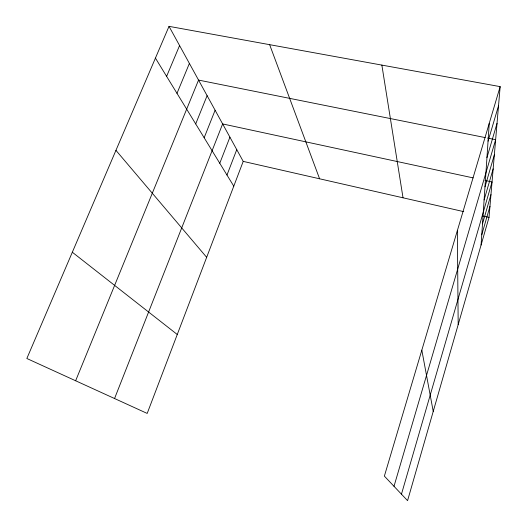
<?xml version="1.0" encoding="UTF-8"?>
<svg xmlns="http://www.w3.org/2000/svg" width="527" height="527" viewBox="0 0 527 527"><rect width="100%" height="100%" fill="white"/><g stroke="black" fill="none" stroke-linecap="round" stroke-linejoin="round"><path stroke-width="0.79" d="M481.079 245.035L489.254 123.325M500.156 86.632L384.374 476.118L407.569 500.65L489.023 217.401L500.156 86.632L169.022 26.35L26.844 358.492L147.191 413.425L243.217 161.387L169.022 26.35M481.764 234.792L489.965 206.353M401.462 494.188L492.04 181.967L484.952 180.438M482.501 223.856L490.966 194.568M484.985 186.881L494.352 154.8M484.102 199.957L493.16 168.857M486.948 157.619L497.027 123.384M394.005 486.302L495.643 139.681L487.653 138.081M488.055 141.177L498.529 105.756M226.979 175.056L236.761 149.642M219.766 163.265L229.917 137.178M114.557 398.531L222.638 123.931L473.134 177.889M204.16 137.751L215.115 110.242M195.701 123.924L207.104 95.657M75.638 380.764L198.547 80.084L485.255 137.6M176.993 93.338L189.397 63.424M166.611 76.362L179.575 45.559M243.217 161.387L463.734 211.637M482.706 215.958L489.023 217.401M72.331 252.235L177.263 334.493M115.94 150.353L206.663 257.328M155.432 58.095L233.777 186.163M269.64 44.67L319.593 178.791M421.824 350.145L433.227 411.435M381.864 65.098L403.023 197.803M457.364 230.576L458.18 324.665"/></g></svg>
